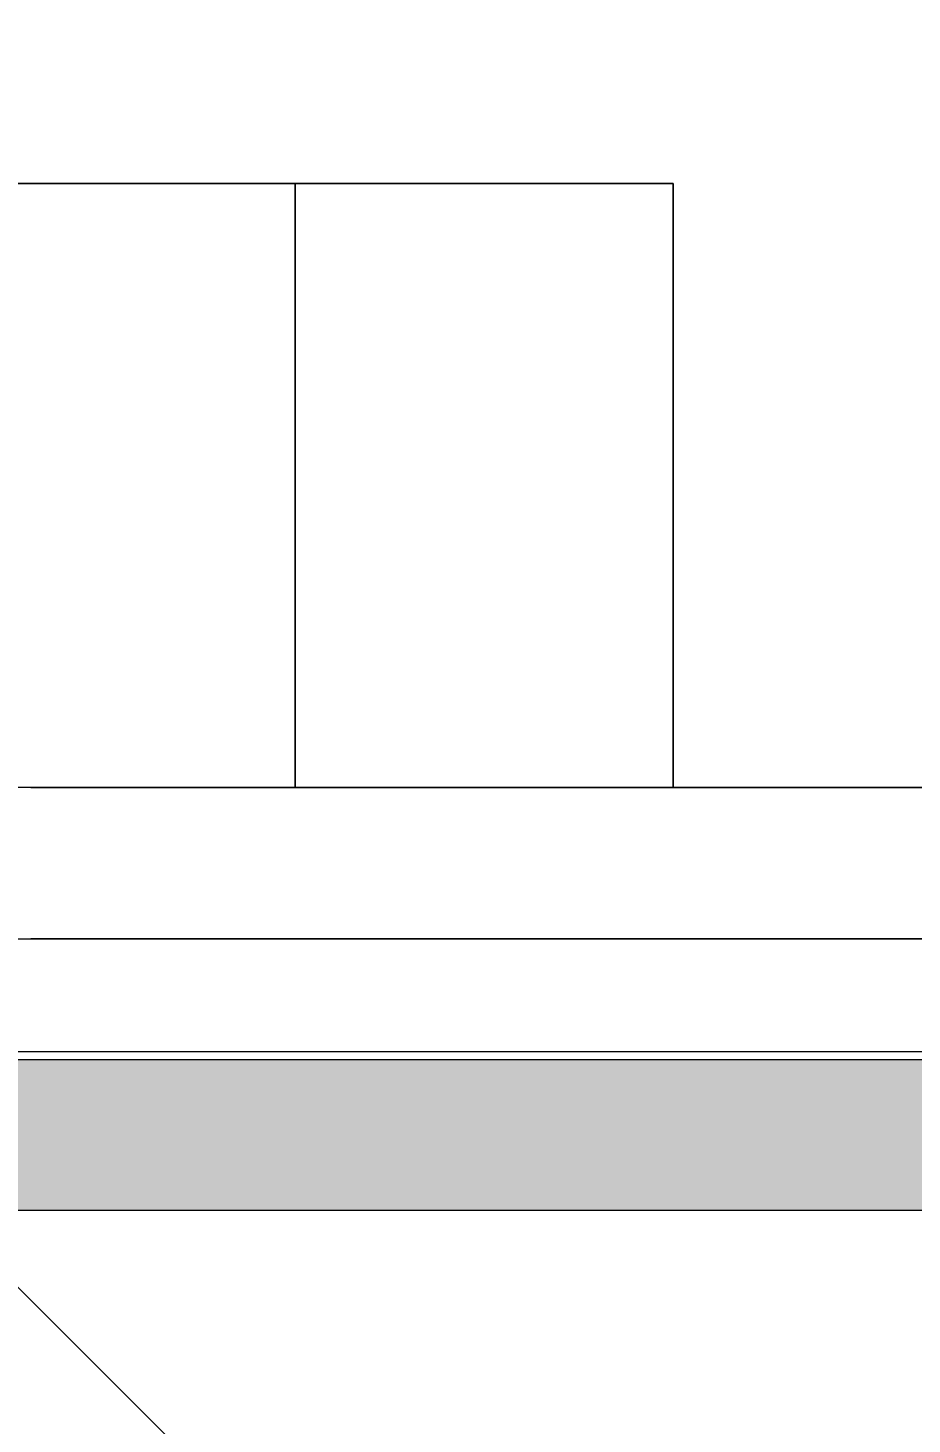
# Model space of a CAD drawing. Header units: millimetres. Extents: x -3724 to 231642, y -8553 to 29017.
# Drawn here: x 10072.1 to 10189.1, y 7871.7 to 8056.6 of the extents above; entities that cross this region are included whole.
import ezdxf

# ---------------------------------------------------------------- set-up
doc = ezdxf.new("R2010")
doc.units = ezdxf.units.MM
for name, color, linetype, lineweight in [('A-ANNO-DIMS', 7, 'Continuous', 9), ('A-ANNO-DIMS-100', 7, 'Continuous', 9), ('I-WALL', 7, 'Continuous', 9)]:
    doc.layers.add(name, color=color, linetype=linetype, lineweight=lineweight)
for name, color, linetype, lineweight, true_color in [('A-WALL-1', 9, 'Continuous', 9, 0x808080), ('A-WALL-FNSH-1', 9, 'Continuous', 9, 0x808080), ('I-FURN-1', 9, 'Continuous', 9, 0x808080)]:
    doc.layers.add(name, color=color, linetype=linetype, lineweight=lineweight, true_color=true_color)
doc.styles.add('ISOCPEUR', font='isocpeur.ttf', dxfattribs={"width": 0.9, "height": 250})
doc.styles.add('ISOCPEUR_1', font='isocpeur.ttf', dxfattribs={"width": 0.9, "height": 200})
doc.dimstyles.new('ISO-2_0_0_9К_Средний_округл2', dxfattribs={"dimscale": 304.8, "dimtxt": 199.196235, "dimasz": 0.492126, "dimexe": 0.393701, "dimexo": 0, "dimgap": 0, "dimtad": 1, "dimdec": 0, "dimrnd": 10, "dimzin": 0, "dimdsep": 46, "dimtxsty": 'ISOCPEUR_1', "dimblk1": 'OBLIQUE', "dimblk2": 'OBLIQUE', "dimsah": 1, "dimcen": 0.09, "dimdle": 0.393701, "dimazin": 0, "dimtfac": 1, "dimtdec": 4, "dimtix": 1, "dimtmove": 0, "dimatfit": 3, "dimfxl": 1, "dimtvp": 1, "dimtolj": 1, "dimtzin": 0, "dimarcsym": 2})
doc.dimstyles.new('ISO-2_5_0_9К_БОЛЬШОЙ', dxfattribs={"dimscale": 304.8, "dimtxt": 248.995294, "dimasz": 0.492126, "dimexe": 0.393701, "dimexo": 0.984252, "dimgap": 0, "dimtad": 1, "dimdec": 0, "dimrnd": 10, "dimzin": 0, "dimdsep": 46, "dimtxsty": 'ISOCPEUR', "dimblk1": 'OBLIQUE', "dimblk2": 'OBLIQUE', "dimsah": 1, "dimcen": 0.09, "dimdle": 0.393701, "dimazin": 0, "dimtfac": 1, "dimtdec": 4, "dimtix": 1, "dimtmove": 0, "dimatfit": 3, "dimfxl": 1, "dimtvp": 1, "dimtolj": 1, "dimtzin": 0, "dimarcsym": 2})

# ---------------------------------------------------------------- blocks, each defined once
blk = doc.blocks.new('Бизиборд лего - бизиборд 1_21б-32328682-План расстановки мебели и оборудования 1 этажа в осях 1-12')
at = {"layer": 'I-FURN-1'}
for p, q in [((-135, 100), (-205, 100)), ((-205, 100), (-135, 100)), ((-85, 100), (-205, 100)), ((-205, 100), (-85, 100)), ((-135, 20), (-135, 100)), ((-135, 100), (-135, 20)), ((-85, 20), (-85, 100)), ((-85, 100), (-85, 20)), ((0, 20), (-500, 20)), ((-170, 20), (-151.34, 20)), ((-169.66, 20), (-170, 20)), ((-170, 20), (-169.66, 20)), ((-157.41, 20), (-170, 20)), ((-170, 20), (-150, 20)), ((-150, 20), (-170, 20)), ((-170, 20), (-150, 20)), ((-150, 20), (-170, 20)), ((-170, 20), (-150, 20)), ((-150, 20), (-170, 20)), ((-170, 20), (-168.66, 20)), ((-150, 20), (-170, 20)), ((-170, 20), (-150, 20)), ((-150, 20), (-170, 20)), ((-170, 20), (-168.66, 20)), ((-150, 20), (-170, 20)), ((-170, 20), (-150, 20)), ((-160, 20), (-170, 20)), ((-170, 20), (-150, 20)), ((-150, 20), (-170, 20)), ((-170, 20), (-157.41, 20)), ((-150, 20), (-170, 20)), ((-170, 20), (-150, 20)), ((-150, 20), (-170, 20)), ((-170, 20), (-150, 20)), ((-150, 20), (-170, 20)), ((-170, 20), (-162.59, 20)), ((-150, 20), (-170, 20)), ((-170, 20), (-151.34, 20)), ((-169.66, 20), (-170, 20)), ((-170, 20), (-150, 20)), ((-150, 20), (-170, 20)), ((-170, 20), (-150, 20)), ((-150, 20), (-170, 20)), ((-170, 20), (-150, 20)), ((-150, 20), (-170, 20)), ((-170, 20), (-150, 20)), ((-150, 20), (-170, 20)), ((-170, 20), (-150, 20)), ((-150, 20), (-170, 20)), ((-170, 20), (-150, 20)), ((-150, 20), (-170, 20)), ((-170, 20), (-169.66, 20)), ((-150, 20), (-170, 20)), ((-170, 20), (-150, 20)), ((-155, 20), (-170, 20)), ((-170, 20), (-167.07, 20)), ((-160, 20), (-170, 20)), ((-170, 20), (-168.66, 20)), ((-168.66, 20), (-170, 20)), ((-170, 20), (-150, 20)), ((-150, 20), (-170, 20)), ((-170, 20), (-160, 20)), ((-150, 20), (-170, 20)), ((-168.66, 20), (-169.66, 20)), ((-169.66, 20), (-168.66, 20)), ((-168.66, 20), (-169.66, 20)), ((-169.66, 20), (-168.66, 20)), ((-168.66, 20), (-165.87, 20)), ((-167.07, 20), (-168.66, 20)), ((-168.66, 20), (-167.07, 20)), ((-168.66, 20), (-150, 20)), ((-168.66, 20), (-150, 20)), ((-165, 20), (-168.66, 20)), ((-168.66, 20), (-155, 20)), ((-168.66, 20), (-155, 20)), ((-155, 20), (-168.66, 20)), ((-168.66, 20), (-165.87, 20)), ((-165.87, 20), (-168.66, 20)), ((-168.66, 20), (-165.87, 20)), ((-165.87, 20), (-168.66, 20)), ((-165, 20), (-167.07, 20)), ((-167.07, 20), (-165, 20)), ((-167.07, 20), (-155, 20)), ((-165, 20), (-160.98, 20)), ((-151.34, 20), (-165, 20)), ((-165, 20), (-151.34, 20)), ((-162.59, 20), (-165, 20)), ((-165, 20), (-160.98, 20)), ((-160.98, 20), (-165, 20)), ((-165, 20), (-160.98, 20)), ((-160.98, 20), (-165, 20)), ((-162.59, 20), (-150.34, 20)), ((-160, 20), (-162.59, 20)), ((-160, 20), (-156.1, 20)), ((-150, 20), (-160, 20)), ((-151.34, 20), (-160, 20)), ((-157.41, 20), (-160, 20)), ((-160, 20), (-150, 20)), ((-160, 20), (-156.1, 20)), ((-156.1, 20), (-160, 20)), ((-160, 20), (-156.1, 20)), ((-156.1, 20), (-160, 20)), ((-155, 20), (-157.41, 20)), ((-157.41, 20), (-150, 20)), ((-155, 20), (-157.41, 20)), ((-155, 20), (-151.34, 20)), ((-152.93, 20), (-155, 20)), ((-155, 20), (-150, 20)), ((-150, 20), (-155, 20)), ((-155, 20), (-152.93, 20)), ((-152.93, 20), (-155, 20)), ((-155, 20), (-150, 20)), ((-150, 20), (-155, 20)), ((-155, 20), (-151.34, 20)), ((-151.34, 20), (-155, 20)), ((-155, 20), (-151.34, 20)), ((-151.34, 20), (-155, 20)), ((-151.34, 20), (-152.93, 20)), ((-152.93, 20), (-151.34, 20)), ((-151.34, 20), (-152.93, 20)), ((-151.34, 20), (-150.34, 20)), ((-150.34, 20), (-151.34, 20)), ((-151.34, 20), (-150, 20)), ((-150.34, 20), (-151.34, 20)), ((-151.34, 20), (-150, 20)), ((-150, 20), (-151.34, 20)), ((-151.34, 20), (-150.34, 20)), ((-150.34, 20), (-151.34, 20)), ((-150.34, 20), (-150, 20)), ((-150, 20), (-150.34, 20)), ((-150, 20), (-150.34, 20)), ((-150.34, 20), (-150, 20)), ((-150.34, 20), (-150, 20)), ((-150, 20), (-150.34, 20)), ((-150, 20), (-135, 20)), ((-150, 20), (-135, 20)), ((-135, 20), (-150, 20)), ((-150, 20), (-110, 20)), ((-110, 20), (-150, 20)), ((-135, 20), (-110, 20)), ((-110, 20), (-97.5, 20)), ((-109.66, 20), (-110, 20)), ((-110, 20), (-97.5, 20)), ((-109.66, 20), (-110, 20)), ((-110, 20), (-97.5, 20)), ((-97.5, 20), (-110, 20)), ((-110, 20), (-97.5, 20)), ((-97.5, 20), (-110, 20)), ((-110, 20), (-97.5, 20)), ((-97.5, 20), (-110, 20)), ((-110, 20), (-97.5, 20)), ((-97.5, 20), (-110, 20)), ((-110, 20), (-97.5, 20)), ((-102.59, 20), (-110, 20)), ((-110, 20), (-97.5, 20)), ((-107.07, 20), (-110, 20)), ((-110, 20), (-97.5, 20)), ((-109.66, 20), (-110, 20)), ((-110, 20), (-97.5, 20)), ((-97.5, 20), (-110, 20)), ((-110, 20), (-97.5, 20)), ((-97.5, 20), (-110, 20)), ((-110, 20), (-97.5, 20)), ((-97.5, 20), (-110, 20)), ((-110, 20), (-97.5, 20)), ((-97.5, 20), (-110, 20)), ((-110, 20), (-109.66, 20)), ((-105, 20), (-110, 20)), ((-110, 20), (-107.07, 20)), ((-105, 20), (-110, 20)), ((-110, 20), (-97.5, 20)), ((-97.5, 20), (-110, 20)), ((-110, 20), (-97.5, 20)), ((-97.5, 20), (-110, 20)), ((-110, 20), (-97.5, 20)), ((-97.5, 20), (-110, 20)), ((-110, 20), (-107.07, 20)), ((-97.5, 20), (-110, 20)), ((-110, 20), (-97.5, 20)), ((-97.5, 20), (-110, 20)), ((-110, 20), (-97.5, 20)), ((-97.5, 20), (-110, 20)), ((-110, 20), (-102.59, 20)), ((-109.66, 20), (-110, 20)), ((-110, 20), (-97.5, 20)), ((-97.5, 20), (-110, 20)), ((-110, 20), (-105, 20)), ((-97.5, 20), (-110, 20)), ((-110, 20), (-100, 20)), ((-97.5, 20), (-110, 20)), ((-110, 20), (-97.5, 20)), ((-97.5, 20), (-110, 20)), ((-110, 20), (-90, 20)), ((-95, 20), (-110, 20)), ((-108.66, 20), (-109.66, 20)), ((-97.5, 20), (-109.66, 20)), ((-97.5, 20), (-109.66, 20)), ((-109.66, 20), (-97.5, 20)), ((-105, 20), (-109.66, 20)), ((-108.66, 20), (-107.27, 20)), ((-105, 20), (-108.66, 20)), ((-108.66, 20), (-107.27, 20)), ((-107.27, 20), (-108.66, 20)), ((-107.07, 20), (-102.59, 20)), ((-97.5, 20), (-107.07, 20)), ((-107.07, 20), (-97.5, 20)), ((-107.07, 20), (-97.5, 20)), ((-107.07, 20), (-102.59, 20)), ((-102.59, 20), (-107.07, 20)), ((-97.5, 20), (-105, 20)), ((-97.5, 20), (-105, 20)), ((-102.59, 20), (-105, 20)), ((-102.59, 20), (-105, 20)), ((-105, 20), (-102.59, 20)), ((-97.5, 20), (-102.59, 20)), ((-100, 20), (-102.59, 20)), ((-102.59, 20), (-97.5, 20)), ((-97.5, 20), (-102.59, 20)), ((-102.59, 20), (-100, 20)), ((-102.39, 20), (-97.5, 20)), ((-102.39, 20), (-97.5, 20)), ((-97.5, 20), (-102.39, 20)), ((-97.5, 20), (-100, 20)), ((-100, 20), (-97.5, 20)), ((-100, 20), (-97.5, 20)), ((-97.5, 20), (-97.41, 20)), ((-97.41, 20), (-97.5, 20)), ((-97.5, 20), (-97.41, 20)), ((-97.41, 20), (-97.5, 20)), ((-97.5, 20), (-97.41, 20)), ((-97.41, 20), (-97.5, 20)), ((-97.5, 20), (-97.41, 20)), ((-97.41, 20), (-97.5, 20)), ((-97.5, 20), (-97.41, 20)), ((-97.41, 20), (-97.5, 20)), ((-97.5, 20), (-97.41, 20)), ((-97.41, 20), (-97.5, 20)), ((-97.5, 20), (-97.41, 20)), ((-97.41, 20), (-97.5, 20)), ((-97.5, 20), (-97.41, 20)), ((-97.41, 20), (-97.5, 20)), ((-97.5, 20), (-97.41, 20)), ((-97.41, 20), (-97.5, 20)), ((-97.5, 20), (-97.41, 20)), ((-97.41, 20), (-97.5, 20)), ((-97.5, 20), (-97.41, 20)), ((-97.41, 20), (-97.5, 20)), ((-97.5, 20), (-97.41, 20)), ((-97.41, 20), (-97.5, 20)), ((-97.5, 20), (-97.41, 20)), ((-97.41, 20), (-97.5, 20)), ((-97.5, 20), (-97.41, 20)), ((-97.41, 20), (-97.5, 20)), ((-97.5, 20), (-97.41, 20)), ((-97.41, 20), (-97.5, 20)), ((-97.5, 20), (-97.41, 20)), ((-97.41, 20), (-97.5, 20)), ((-97.5, 20), (-97.41, 20)), ((-97.41, 20), (-97.5, 20)), ((-97.5, 20), (-97.41, 20)), ((-97.41, 20), (-97.5, 20)), ((-97.5, 20), (-97.41, 20)), ((-97.41, 20), (-97.5, 20)), ((-97.5, 20), (-97.41, 20)), ((-97.41, 20), (-97.5, 20)), ((-97.5, 20), (-97.41, 20)), ((-97.41, 20), (-97.5, 20)), ((-97.5, 20), (-97.41, 20)), ((-97.41, 20), (-97.5, 20)), ((-97.5, 20), (-97.41, 20)), ((-97.41, 20), (-97.5, 20)), ((-97.5, 20), (-97.41, 20)), ((-97.41, 20), (-97.5, 20)), ((-97.5, 20), (-97.41, 20)), ((-97.41, 20), (-97.5, 20)), ((-97.5, 20), (-97.41, 20)), ((-97.41, 20), (-97.5, 20)), ((-97.41, 20), (-92.93, 20)), ((-97.41, 20), (-92.93, 20)), ((-95, 20), (-97.41, 20)), ((-97.41, 20), (-92.93, 20)), ((-90, 20), (-97.41, 20)), ((-97.41, 20), (-90, 20)), ((-95, 20), (-97.41, 20)), ((-97.41, 20), (-90, 20)), ((-90, 20), (-97.41, 20)), ((-97.41, 20), (-90, 20)), ((-95, 20), (-97.41, 20)), ((-97.41, 20), (-90, 20)), ((-90, 20), (-97.41, 20)), ((-97.41, 20), (-90, 20)), ((-92.93, 20), (-97.41, 20)), ((-97.41, 20), (-90.34, 20)), ((-90, 20), (-97.41, 20)), ((-97.41, 20), (-90, 20)), ((-90, 20), (-97.41, 20)), ((-97.41, 20), (-90, 20)), ((-90, 20), (-97.41, 20)), ((-97.41, 20), (-90, 20)), ((-90, 20), (-97.41, 20)), ((-97.41, 20), (-90, 20)), ((-90, 20), (-97.41, 20)), ((-97.41, 20), (-90, 20)), ((-90, 20), (-97.41, 20)), ((-97.41, 20), (-90, 20)), ((-95, 20), (-97.41, 20)), ((-97.41, 20), (-90, 20)), ((-95, 20), (-97.41, 20)), ((-97.41, 20), (-90, 20)), ((-90, 20), (-97.41, 20)), ((-97.41, 20), (-90, 20)), ((-90, 20), (-97.41, 20)), ((-97.41, 20), (-90, 20)), ((-90, 20), (-97.41, 20)), ((-97.41, 20), (-90, 20)), ((-90, 20), (-97.41, 20)), ((-97.41, 20), (-90, 20)), ((-90, 20), (-97.41, 20)), ((-97.41, 20), (-90, 20)), ((-90, 20), (-97.41, 20)), ((-97.41, 20), (-90.34, 20)), ((-92.93, 20), (-97.41, 20)), ((-97.41, 20), (-90, 20)), ((-90, 20), (-97.41, 20)), ((-97.41, 20), (-95, 20)), ((-91.34, 20), (-97.41, 20)), ((-97.41, 20), (-90, 20)), ((-90, 20), (-97.41, 20)), ((-97.41, 20), (-90, 20)), ((-90, 20), (-97.41, 20)), ((-97.41, 20), (-92.93, 20)), ((-92.93, 20), (-97.41, 20)), ((-92.93, 20), (-95, 20)), ((-92.93, 20), (-95, 20)), ((-90, 20), (-95, 20)), ((-90, 20), (-95, 20)), ((-90.34, 20), (-95, 20)), ((-95, 20), (-92.93, 20)), ((-90, 20), (-95, 20)), ((-92.93, 20), (-91.34, 20)), ((-91.34, 20), (-92.93, 20)), ((-92.93, 20), (-91.34, 20)), ((-90, 20), (-92.93, 20)), ((-90, 20), (-92.93, 20)), ((-90, 20), (-92.93, 20)), ((-92.93, 20), (-91.34, 20)), ((-92.62, 20), (-91.34, 20)), ((-92.62, 20), (-91.34, 20)), ((-91.34, 20), (-92.62, 20)), ((-91.34, 20), (-90.34, 20)), ((-90.34, 20), (-91.34, 20)), ((-91.34, 20), (-90.34, 20)), ((-91.34, 20), (-90.34, 20)), ((-90.34, 20), (-91.34, 20)), ((-90.34, 20), (-90, 20)), ((-90, 20), (-90.34, 20)), ((-90.34, 20), (-90, 20)), ((-90.34, 20), (-90, 20)), ((-90, 20), (-90.34, 20)), ((-90.34, 20), (-90, 20)), ((-90.34, 20), (-90, 20)), ((-90, 20), (-90.34, 20)), ((-90, 20), (-85, 20)), ((-90, 20), (-85, 20)), ((-85, 20), (-90, 20)), ((-85, 20), (-50, 20)), ((-500, 0), (0, 0)), ((-169.66, 0), (-170, 0)), ((-170, 0), (-151.34, 0)), ((-151.34, 0), (-170, 0)), ((-170, 0), (-151.34, 0)), ((-165, 0), (-170, 0)), ((-170, 0), (-169.66, 0)), ((-169.66, 0), (-170, 0)), ((-170, 0), (-160, 0)), ((-167.07, 0), (-170, 0)), ((-170, 0), (-152.93, 0)), ((-165, 0), (-170, 0)), ((-170, 0), (-151.34, 0)), ((-155, 0), (-170, 0)), ((-170, 0), (-151.34, 0)), ((-151.34, 0), (-170, 0)), ((-170, 0), (-151.34, 0)), ((-151.34, 0), (-170, 0)), ((-170, 0), (-151.34, 0)), ((-151.34, 0), (-170, 0)), ((-170, 0), (-151.34, 0)), ((-151.34, 0), (-170, 0)), ((-170, 0), (-151.34, 0)), ((-151.34, 0), (-170, 0)), ((-170, 0), (-151.34, 0)), ((-151.34, 0), (-170, 0)), ((-170, 0), (-151.34, 0)), ((-151.34, 0), (-170, 0)), ((-170, 0), (-151.34, 0)), ((-151.34, 0), (-170, 0)), ((-170, 0), (-162.59, 0)), ((-151.34, 0), (-170, 0)), ((-170, 0), (-151.34, 0)), ((-151.34, 0), (-170, 0)), ((-170, 0), (-151.34, 0)), ((-168.66, 0), (-170, 0)), ((-170, 0), (-162.59, 0)), ((-151.34, 0), (-170, 0)), ((-170, 0), (-165, 0)), ((-151.34, 0), (-170, 0)), ((-170, 0), (-151.34, 0)), ((-151.34, 0), (-170, 0)), ((-170, 0), (-151.34, 0)), ((-151.34, 0), (-170, 0)), ((-170, 0), (-151.34, 0)), ((-151.34, 0), (-170, 0)), ((-170, 0), (-151.34, 0)), ((-168.66, 0), (-170, 0)), ((-170, 0), (-165, 0)), ((-151.34, 0), (-170, 0)), ((-170, 0), (-151.34, 0)), ((-151.34, 0), (-170, 0)), ((-170, 0), (-151.34, 0)), ((-168.66, 0), (-170, 0)), ((-170, 0), (-150, 0)), ((-165, 0), (-169.66, 0)), ((-169.66, 0), (-168.66, 0)), ((-168.66, 0), (-169.66, 0)), ((-165.87, 0), (-168.66, 0)), ((-168.66, 0), (-165.87, 0)), ((-165.87, 0), (-168.66, 0)), ((-168.66, 0), (-155, 0)), ((-151.34, 0), (-168.66, 0)), ((-151.34, 0), (-168.66, 0)), ((-151.34, 0), (-168.66, 0)), ((-167.07, 0), (-168.66, 0)), ((-151.34, 0), (-167.07, 0)), ((-162.59, 0), (-167.07, 0)), ((-160.98, 0), (-165, 0)), ((-165, 0), (-160.98, 0)), ((-160.98, 0), (-165, 0)), ((-162.59, 0), (-165, 0)), ((-162.59, 0), (-165, 0)), ((-151.34, 0), (-165, 0)), ((-165, 0), (-151.34, 0)), ((-165, 0), (-151.34, 0)), ((-155, 0), (-162.59, 0)), ((-157.41, 0), (-162.59, 0)), ((-162.59, 0), (-151.34, 0)), ((-162.59, 0), (-151.34, 0)), ((-160, 0), (-162.59, 0)), ((-156.1, 0), (-160, 0)), ((-160, 0), (-156.1, 0)), ((-156.1, 0), (-160, 0)), ((-160, 0), (-157.41, 0)), ((-157.41, 0), (-160, 0)), ((-155, 0), (-157.41, 0)), ((-157.41, 0), (-151.34, 0)), ((-155, 0), (-157.41, 0)), ((-151.34, 0), (-155, 0)), ((-155, 0), (-151.34, 0)), ((-151.34, 0), (-155, 0)), ((-152.93, 0), (-155, 0)), ((-151.34, 0), (-155, 0)), ((-155, 0), (-151.34, 0)), ((-151.34, 0), (-155, 0)), ((-152.93, 0), (-155, 0)), ((-151.34, 0), (-152.93, 0)), ((-152.93, 0), (-151.34, 0)), ((-151.34, 0), (-152.93, 0)), ((-151.18, 0), (-151.34, 0)), ((-151.34, 0), (-151.18, 0)), ((-151.18, 0), (-151.34, 0)), ((-151.34, 0), (-151.18, 0)), ((-151.18, 0), (-151.34, 0)), ((-151.34, 0), (-151.18, 0)), ((-151.18, 0), (-151.34, 0)), ((-151.34, 0), (-151.18, 0)), ((-151.18, 0), (-151.34, 0)), ((-151.34, 0), (-151.18, 0)), ((-151.18, 0), (-151.34, 0)), ((-151.34, 0), (-151.18, 0)), ((-151.18, 0), (-151.34, 0)), ((-151.34, 0), (-151.18, 0)), ((-151.18, 0), (-151.34, 0)), ((-151.34, 0), (-151.18, 0)), ((-151.18, 0), (-151.34, 0)), ((-151.34, 0), (-151.18, 0)), ((-151.18, 0), (-151.34, 0)), ((-151.34, 0), (-151.18, 0)), ((-151.18, 0), (-151.34, 0)), ((-151.34, 0), (-151.18, 0)), ((-151.18, 0), (-151.34, 0)), ((-151.34, 0), (-151.18, 0)), ((-151.18, 0), (-151.34, 0)), ((-151.34, 0), (-151.18, 0)), ((-151.18, 0), (-151.34, 0)), ((-151.34, 0), (-151.18, 0)), ((-151.18, 0), (-151.34, 0)), ((-151.34, 0), (-151.18, 0)), ((-151.18, 0), (-151.34, 0)), ((-151.34, 0), (-151.18, 0)), ((-151.18, 0), (-151.34, 0)), ((-151.34, 0), (-151.18, 0)), ((-151.18, 0), (-151.34, 0)), ((-151.34, 0), (-151.18, 0)), ((-151.18, 0), (-151.34, 0)), ((-151.34, 0), (-151.18, 0)), ((-151.18, 0), (-151.34, 0)), ((-151.34, 0), (-151.18, 0)), ((-151.18, 0), (-151.34, 0)), ((-151.34, 0), (-151.18, 0)), ((-151.18, 0), (-151.34, 0)), ((-151.34, 0), (-151.18, 0)), ((-151.18, 0), (-151.34, 0)), ((-151.34, 0), (-151.18, 0)), ((-151.18, 0), (-151.34, 0)), ((-151.34, 0), (-151.18, 0)), ((-151.18, 0), (-151.34, 0)), ((-151.34, 0), (-151.18, 0)), ((-151.18, 0), (-151.34, 0)), ((-151.34, 0), (-151.18, 0)), ((-150.34, 0), (-151.34, 0)), ((-150.34, 0), (-151.18, 0)), ((-151.18, 0), (-150, 0)), ((-150, 0), (-151.18, 0)), ((-151.18, 0), (-150, 0)), ((-150.34, 0), (-151.18, 0)), ((-151.18, 0), (-150, 0)), ((-150, 0), (-151.18, 0)), ((-151.18, 0), (-150, 0)), ((-150.34, 0), (-151.18, 0)), ((-151.18, 0), (-150, 0)), ((-150, 0), (-151.18, 0)), ((-151.18, 0), (-150, 0)), ((-150, 0), (-151.18, 0)), ((-151.18, 0), (-150, 0)), ((-150, 0), (-151.18, 0)), ((-151.18, 0), (-150, 0)), ((-150, 0), (-151.18, 0)), ((-151.18, 0), (-150, 0)), ((-150, 0), (-151.18, 0)), ((-151.18, 0), (-150, 0)), ((-150, 0), (-151.18, 0)), ((-151.18, 0), (-150, 0)), ((-150, 0), (-151.18, 0)), ((-151.18, 0), (-150, 0)), ((-150, 0), (-151.18, 0)), ((-151.18, 0), (-150, 0)), ((-150, 0), (-151.18, 0)), ((-151.18, 0), (-150, 0)), ((-150, 0), (-151.18, 0)), ((-151.18, 0), (-150, 0)), ((-150, 0), (-151.18, 0)), ((-151.18, 0), (-150, 0)), ((-150, 0), (-151.18, 0)), ((-151.18, 0), (-150, 0)), ((-150, 0), (-151.18, 0)), ((-151.18, 0), (-150, 0)), ((-150, 0), (-151.18, 0)), ((-151.18, 0), (-150, 0)), ((-150, 0), (-151.18, 0)), ((-151.18, 0), (-150, 0)), ((-150, 0), (-151.18, 0)), ((-151.18, 0), (-150, 0)), ((-150, 0), (-151.18, 0)), ((-151.18, 0), (-150, 0)), ((-150, 0), (-151.18, 0)), ((-151.18, 0), (-150, 0)), ((-150, 0), (-151.18, 0)), ((-151.18, 0), (-150, 0)), ((-150, 0), (-151.18, 0)), ((-151.18, 0), (-150, 0)), ((-150, 0), (-151.18, 0)), ((-151.18, 0), (-150, 0)), ((-150, 0), (-150.34, 0)), ((-150, 0), (-150.34, 0)), ((-150, 0), (-150.34, 0)), ((-150, 0), (-150.34, 0)), ((-110, 0), (-150, 0)), ((-150, 0), (-110, 0)), ((-110, 0), (-150, 0)), ((-109.66, 0), (-110, 0)), ((-110, 0), (-97.5, 0)), ((-97.5, 0), (-110, 0)), ((-110, 0), (-97.5, 0)), ((-97.5, 0), (-110, 0)), ((-110, 0), (-105, 0)), ((-97.5, 0), (-110, 0)), ((-110, 0), (-109.66, 0)), ((-97.5, 0), (-110, 0)), ((-110, 0), (-97.5, 0)), ((-97.5, 0), (-110, 0)), ((-110, 0), (-97.5, 0)), ((-97.5, 0), (-110, 0)), ((-110, 0), (-97.5, 0)), ((-97.5, 0), (-110, 0)), ((-110, 0), (-97.5, 0)), ((-97.5, 0), (-110, 0)), ((-110, 0), (-100, 0)), ((-102.59, 0), (-110, 0)), ((-110, 0), (-97.5, 0)), ((-97.5, 0), (-110, 0)), ((-110, 0), (-97.5, 0)), ((-97.5, 0), (-110, 0)), ((-110, 0), (-97.5, 0)), ((-97.5, 0), (-110, 0)), ((-110, 0), (-97.5, 0)), ((-97.5, 0), (-110, 0)), ((-110, 0), (-97.5, 0)), ((-109.66, 0), (-110, 0)), ((-110, 0), (-109.66, 0)), ((-107.07, 0), (-110, 0)), ((-110, 0), (-97.5, 0)), ((-97.5, 0), (-110, 0)), ((-110, 0), (-97.5, 0)), ((-97.5, 0), (-110, 0)), ((-110, 0), (-97.5, 0)), ((-97.5, 0), (-110, 0)), ((-110, 0), (-109.66, 0)), ((-97.5, 0), (-110, 0)), ((-110, 0), (-97.5, 0)), ((-97.5, 0), (-110, 0)), ((-110, 0), (-97.5, 0)), ((-97.5, 0), (-110, 0)), ((-110, 0), (-97.5, 0)), ((-97.5, 0), (-110, 0)), ((-110, 0), (-97.5, 0)), ((-108.66, 0), (-110, 0)), ((-110, 0), (-100, 0)), ((-105, 0), (-110, 0)), ((-110, 0), (-107.07, 0)), ((-97.5, 0), (-110, 0)), ((-110, 0), (-97.5, 0)), ((-90, 0), (-110, 0)), ((-110, 0), (-107.07, 0)), ((-108.66, 0), (-109.66, 0)), ((-109.66, 0), (-108.66, 0)), ((-108.66, 0), (-109.66, 0)), ((-109.66, 0), (-102.59, 0)), ((-109.66, 0), (-97.5, 0)), ((-107.27, 0), (-108.66, 0)), ((-108.66, 0), (-107.27, 0)), ((-107.27, 0), (-108.66, 0)), ((-107.07, 0), (-108.66, 0)), ((-108.66, 0), (-102.59, 0)), ((-107.07, 0), (-108.66, 0)), ((-97.5, 0), (-108.66, 0)), ((-102.59, 0), (-107.07, 0)), ((-107.07, 0), (-102.59, 0)), ((-102.59, 0), (-107.07, 0)), ((-105, 0), (-107.07, 0)), ((-97.5, 0), (-107.07, 0)), ((-97.5, 0), (-107.07, 0)), ((-107.07, 0), (-97.5, 0)), ((-107.07, 0), (-97.41, 0)), ((-102.59, 0), (-105, 0)), ((-105, 0), (-97.5, 0)), ((-100, 0), (-105, 0)), ((-100, 0), (-102.59, 0)), ((-102.59, 0), (-97.5, 0)), ((-97.5, 0), (-102.59, 0)), ((-102.59, 0), (-100, 0)), ((-97.5, 0), (-102.39, 0)), ((-102.39, 0), (-97.5, 0)), ((-97.5, 0), (-102.39, 0)), ((-97.5, 0), (-100, 0)), ((-100, 0), (-97.5, 0)), ((-100, 0), (-97.5, 0)), ((-100, 0), (-97.5, 0)), ((-97.5, 0), (-100, 0)), ((-97.41, 0), (-97.5, 0)), ((-97.5, 0), (-97.41, 0)), ((-97.41, 0), (-97.5, 0)), ((-97.5, 0), (-97.41, 0)), ((-97.41, 0), (-97.5, 0)), ((-97.5, 0), (-97.41, 0)), ((-97.41, 0), (-97.5, 0)), ((-97.5, 0), (-97.41, 0)), ((-97.41, 0), (-97.5, 0)), ((-97.5, 0), (-97.41, 0)), ((-97.41, 0), (-97.5, 0)), ((-97.5, 0), (-97.41, 0)), ((-97.41, 0), (-97.5, 0)), ((-97.5, 0), (-97.41, 0)), ((-97.41, 0), (-97.5, 0)), ((-97.5, 0), (-97.41, 0)), ((-97.41, 0), (-97.5, 0)), ((-97.5, 0), (-97.41, 0)), ((-97.41, 0), (-97.5, 0)), ((-97.5, 0), (-97.41, 0)), ((-97.41, 0), (-97.5, 0)), ((-97.5, 0), (-97.41, 0)), ((-97.41, 0), (-97.5, 0)), ((-97.5, 0), (-97.41, 0)), ((-97.41, 0), (-97.5, 0)), ((-97.5, 0), (-97.41, 0)), ((-97.41, 0), (-97.5, 0)), ((-97.5, 0), (-97.41, 0)), ((-97.41, 0), (-97.5, 0)), ((-97.5, 0), (-97.41, 0)), ((-97.41, 0), (-97.5, 0)), ((-97.5, 0), (-97.41, 0)), ((-97.41, 0), (-97.5, 0)), ((-97.5, 0), (-97.41, 0)), ((-97.41, 0), (-97.5, 0)), ((-97.5, 0), (-97.41, 0)), ((-97.41, 0), (-97.5, 0)), ((-97.5, 0), (-97.41, 0)), ((-97.41, 0), (-97.5, 0)), ((-97.5, 0), (-97.41, 0)), ((-97.41, 0), (-97.5, 0)), ((-97.5, 0), (-97.41, 0)), ((-97.41, 0), (-97.5, 0)), ((-97.5, 0), (-97.41, 0)), ((-97.41, 0), (-97.5, 0)), ((-97.5, 0), (-97.41, 0)), ((-97.41, 0), (-97.5, 0)), ((-97.5, 0), (-97.41, 0)), ((-97.41, 0), (-97.5, 0)), ((-97.5, 0), (-97.41, 0)), ((-97.41, 0), (-97.5, 0)), ((-97.5, 0), (-97.41, 0)), ((-92.93, 0), (-97.41, 0)), ((-97.41, 0), (-92.93, 0)), ((-92.93, 0), (-97.41, 0)), ((-95, 0), (-97.41, 0)), ((-97.41, 0), (-90, 0)), ((-90, 0), (-97.41, 0)), ((-97.41, 0), (-95, 0)), ((-95, 0), (-97.41, 0)), ((-97.41, 0), (-95, 0)), ((-90, 0), (-97.41, 0)), ((-97.41, 0), (-92.93, 0)), ((-90, 0), (-97.41, 0)), ((-97.41, 0), (-90, 0)), ((-90, 0), (-97.41, 0)), ((-97.41, 0), (-90, 0)), ((-90, 0), (-97.41, 0)), ((-97.41, 0), (-90, 0)), ((-90, 0), (-97.41, 0)), ((-97.41, 0), (-90, 0)), ((-90, 0), (-97.41, 0)), ((-97.41, 0), (-95, 0)), ((-90, 0), (-97.41, 0)), ((-97.41, 0), (-90, 0)), ((-90, 0), (-97.41, 0)), ((-97.41, 0), (-90, 0)), ((-90, 0), (-97.41, 0)), ((-97.41, 0), (-90, 0)), ((-90, 0), (-97.41, 0)), ((-97.41, 0), (-90, 0)), ((-90, 0), (-97.41, 0)), ((-97.41, 0), (-90, 0)), ((-90, 0), (-97.41, 0)), ((-97.41, 0), (-95, 0)), ((-95, 0), (-97.41, 0)), ((-97.41, 0), (-90, 0)), ((-95, 0), (-97.41, 0)), ((-97.41, 0), (-90, 0)), ((-90, 0), (-97.41, 0)), ((-97.41, 0), (-90, 0)), ((-90, 0), (-97.41, 0)), ((-97.41, 0), (-90, 0)), ((-90, 0), (-97.41, 0)), ((-97.41, 0), (-90, 0)), ((-90, 0), (-97.41, 0)), ((-97.41, 0), (-90, 0)), ((-90, 0), (-97.41, 0)), ((-97.41, 0), (-90, 0)), ((-90, 0), (-97.41, 0)), ((-97.41, 0), (-90, 0)), ((-95, 0), (-97.41, 0)), ((-97.41, 0), (-95, 0)), ((-90, 0), (-97.41, 0)), ((-97.41, 0), (-95, 0)), ((-90, 0), (-97.41, 0)), ((-97.41, 0), (-90, 0)), ((-97.41, 0), (-90, 0)), ((-92.93, 0), (-95, 0)), ((-95, 0), (-92.93, 0)), ((-90, 0), (-95, 0)), ((-95, 0), (-92.93, 0)), ((-95, 0), (-90, 0)), ((-95, 0), (-92.93, 0)), ((-90, 0), (-95, 0)), ((-90, 0), (-95, 0)), ((-90, 0), (-95, 0)), ((-95, 0), (-90.34, 0)), ((-95, 0), (-90, 0)), ((-91.34, 0), (-92.93, 0)), ((-92.93, 0), (-91.34, 0)), ((-92.93, 0), (-91.34, 0)), ((-92.93, 0), (-91.34, 0)), ((-92.93, 0), (-91.34, 0)), ((-91.34, 0), (-92.62, 0)), ((-92.62, 0), (-91.34, 0)), ((-91.34, 0), (-92.62, 0)), ((-90.34, 0), (-91.34, 0)), ((-91.34, 0), (-90.34, 0)), ((-91.34, 0), (-90, 0)), ((-91.34, 0), (-90, 0)), ((-91.34, 0), (-90, 0)), ((-90, 0), (-90.34, 0)), ((-90.34, 0), (-90, 0)), ((-90.34, 0), (-90, 0)), ((-50, 0), (-90, 0)), ((-90, 0), (-50, 0)), ((-50, 0), (-90, 0))]:
    blk.add_line(p, q, dxfattribs=at)
blk = doc.blocks.new('DIMBLOCK112-План расстановки мебели и оборудования 1 этажа в осях 1-12')
at = {"layer": 'A-ANNO-DIMS-100'}
for p, q in [((7660, 7900), (7660, 8416.23)), ((10242.5, 8036), (10242.5, 8416.23)), ((7540, 8296.23), (10242.5, 8296.23)), ((7660, 8296.23), (7660, 7900)), ((10242.5, 8296.23), (10242.5, 8036))]:
    blk.add_line(p, q, dxfattribs=at)
at = {"layer": 'A-ANNO-DIMS-100', "lineweight": 20}
for p, q in [((7660, 8296.23), (7735, 8371.23)), ((10242.5, 8296.23), (10317.5, 8371.23)), ((7660, 8296.23), (7585, 8221.23)), ((10242.5, 8296.23), (10167.5, 8221.23))]:
    blk.add_line(p, q, dxfattribs=at)
at = {"layer": 'A-ANNO-DIMS-100', "color": 0, "insert": (8778.87, 8557.52), "char_height": 200, "width": 413.7153, "attachment_point": 1, "line_spacing_factor": 1.149209, "style": 'ISOCPEUR_1'}
blk.add_mtext('1/2', dxfattribs=at)
blk = doc.blocks.new('_Oblique')
at = {"color": 0, "linetype": 'ByBlock', "lineweight": -2}
blk.add_line((-0.5, -0.5), (0.5, 0.5), dxfattribs=at)
blk = doc.blocks.new('DIMBLOCK113-План расстановки мебели и оборудования 1 этажа в осях 1-12')
at = {"layer": 'A-ANNO-DIMS-100'}
for p, q in [((10242.5, 8036), (10242.5, 8416.23)), ((12825, 8402.3), (12825, 8176.23)), ((12825, 8296.23), (12825, 8402.3)), ((10242.5, 8296.23), (12945, 8296.23)), ((10242.5, 8296.23), (10242.5, 8036))]:
    blk.add_line(p, q, dxfattribs=at)
at = {"layer": 'A-ANNO-DIMS-100', "lineweight": 20}
for p, q in [((10242.5, 8296.23), (10317.5, 8371.23)), ((12825, 8296.23), (12900, 8371.23)), ((10242.5, 8296.23), (10167.5, 8221.23)), ((12825, 8296.23), (12750, 8221.23))]:
    blk.add_line(p, q, dxfattribs=at)
at = {"layer": 'A-ANNO-DIMS-100', "color": 0, "insert": (11361.37, 8557.52), "char_height": 200, "width": 413.7153, "attachment_point": 1, "line_spacing_factor": 1.149209, "style": 'ISOCPEUR_1'}
blk.add_mtext('1/2', dxfattribs=at)
blk = doc.blocks.new('DIMBLOCK114-План расстановки мебели и оборудования 1 этажа в осях 1-12')
at = {"layer": 'A-ANNO-DIMS-100'}
for p, q in [((7660, 8200), (7660, 9383.39)), ((12825, 8683), (12825, 9383.39)), ((7540, 9263.39), (12945, 9263.39)), ((7660, 9263.39), (7660, 8200)), ((12825, 9263.39), (12825, 8683))]:
    blk.add_line(p, q, dxfattribs=at)
at = {"layer": 'A-ANNO-DIMS-100', "lineweight": 20}
for p, q in [((7660, 9263.39), (7735, 9338.39)), ((12825, 9263.39), (12900, 9338.39)), ((7660, 9263.39), (7585, 9188.39)), ((12825, 9263.39), (12750, 9188.39))]:
    blk.add_line(p, q, dxfattribs=at)
at = {"layer": 'A-ANNO-DIMS-100', "color": 0, "insert": (9948.02, 9590), "char_height": 250, "width": 706.7636, "attachment_point": 1, "line_spacing_factor": 1.149209, "style": 'ISOCPEUR'}
blk.add_mtext('5170', dxfattribs=at)

msp = doc.modelspace()

# ---------------------------------------------------------------- hatches: boundary and pattern name
at = {"layer": 'I-WALL'}
h = msp.add_hatch(dxfattribs=at)
h.set_pattern_fill('FP_103', color=256, style=0, pattern_type=2)
h.set_pattern_definition([(0, (0, 0), (121.92, 30.48), [10.058, -81.382, 10.058, -81.382, -487.68]), (0, (0, 0), (121.92, 30.48), [-182.88, 10.058, -172.822, 10.058, -81.382, -213.36]), (0, (0, 0), (121.92, 30.48), [-457.2, 10.058, -50.902, 10.058, -142.342]), (120, (45.72, 15.24), (-87.356454, 90.34582), [10.058, -81.382, 10.058, -81.382, -487.68]), (120, (45.72, 15.24), (-87.356454, 90.34582), [-182.88, 10.058, -172.822, 10.058, -81.382, -213.36]), (120, (45.72, 15.24), (-87.356454, 90.34582), [-457.2, 10.058, -50.902, 10.058, -142.342]), (240, (60.96, 76.2), (-34.563546, -120.82582), [10.058, -81.382, 10.058, -81.382, -487.68]), (240, (60.96, 76.2), (-34.563546, -120.82582), [-182.88, 10.058, -172.822, 10.058, -81.382, -213.36]), (240, (60.96, 76.2), (-34.563546, -120.82582), [-457.2, 10.058, -50.902, 10.058, -142.342])])
h.paths.add_polyline_path([(12760, 7900), (12760, 7920), (7660, 7920), (7660, 7900), (12376.65, 7900)])
h = msp.add_hatch(dxfattribs=at)
h.set_pattern_fill('FP_16', color=256, style=0, pattern_type=2)
h.set_pattern_definition([(135, (0, 0), (-70.7107, -70.7107), [])])
h.paths.add_polyline_path([(8260, 7700), (12160, 7700), (12160, 7900), (8260, 7900)])

# ---------------------------------------------------------------- linework, layer by layer
at = {"layer": 'A-WALL-1'}
msp.add_line((12160, 7900), (8260, 7900), dxfattribs=at)
at = {"layer": 'A-WALL-FNSH-1'}
for p, q in [((12825, 7921), (7660, 7921)), ((7660, 7920), (12825, 7920))]:
    msp.add_line(p, q, dxfattribs=at)

# ---------------------------------------------------------------- block references
at = {"layer": 'I-FURN-1'}
msp.add_blockref('Бизиборд лего - бизиборд 1_21б-32328682-План расстановки мебели и оборудования 1 этажа в осях 1-12', (10242.5, 7936), dxfattribs=at)

# ---------------------------------------------------------------- dimensions: what is measured, and where the dimension line sits
at = {"layer": 'A-ANNO-DIMS'}
dim = msp.add_linear_dim(base=(12825, 9263.39), p1=(7660, 7900), p2=(12825, 8383), dimstyle='ISO-2_5_0_9К_БОЛЬШОЙ', override={"dimpost": '<>', "dimfxl": 5187.534482}, dxfattribs=at)
dim.commit()
dim.dimension.update_dxf_attribs({"geometry": 'DIMBLOCK114-План расстановки мебели и оборудования 1 этажа в осях 1-12', "text_midpoint": (10242.5, 9388.39)})
for base, p1, p2, override, picture, middle in [((10242.5, 8296.23), (7660, 7900), (10242.5, 8036), {"dimpost": '<>', "dimfxl": 2586.078547}, 'DIMBLOCK112-План расстановки мебели и оборудования 1 этажа в осях 1-12', (8951.25, 8396.23)), ((12825, 8296.23), (10242.5, 8036), (12825, 8402.3), {"dimpost": '<>', "dimfxl": 2608.347815}, 'DIMBLOCK113-План расстановки мебели и оборудования 1 этажа в осях 1-12', (11533.75, 8396.23))]:
    dim = msp.add_linear_dim(base=base, p1=p1, p2=p2, text='1/2', dimstyle='ISO-2_0_0_9К_Средний_округл2', override=override, dxfattribs=at)
    dim.commit()
    dim.dimension.update_dxf_attribs({"geometry": picture, "text_midpoint": middle})

doc.saveas('drawing.dxf')
